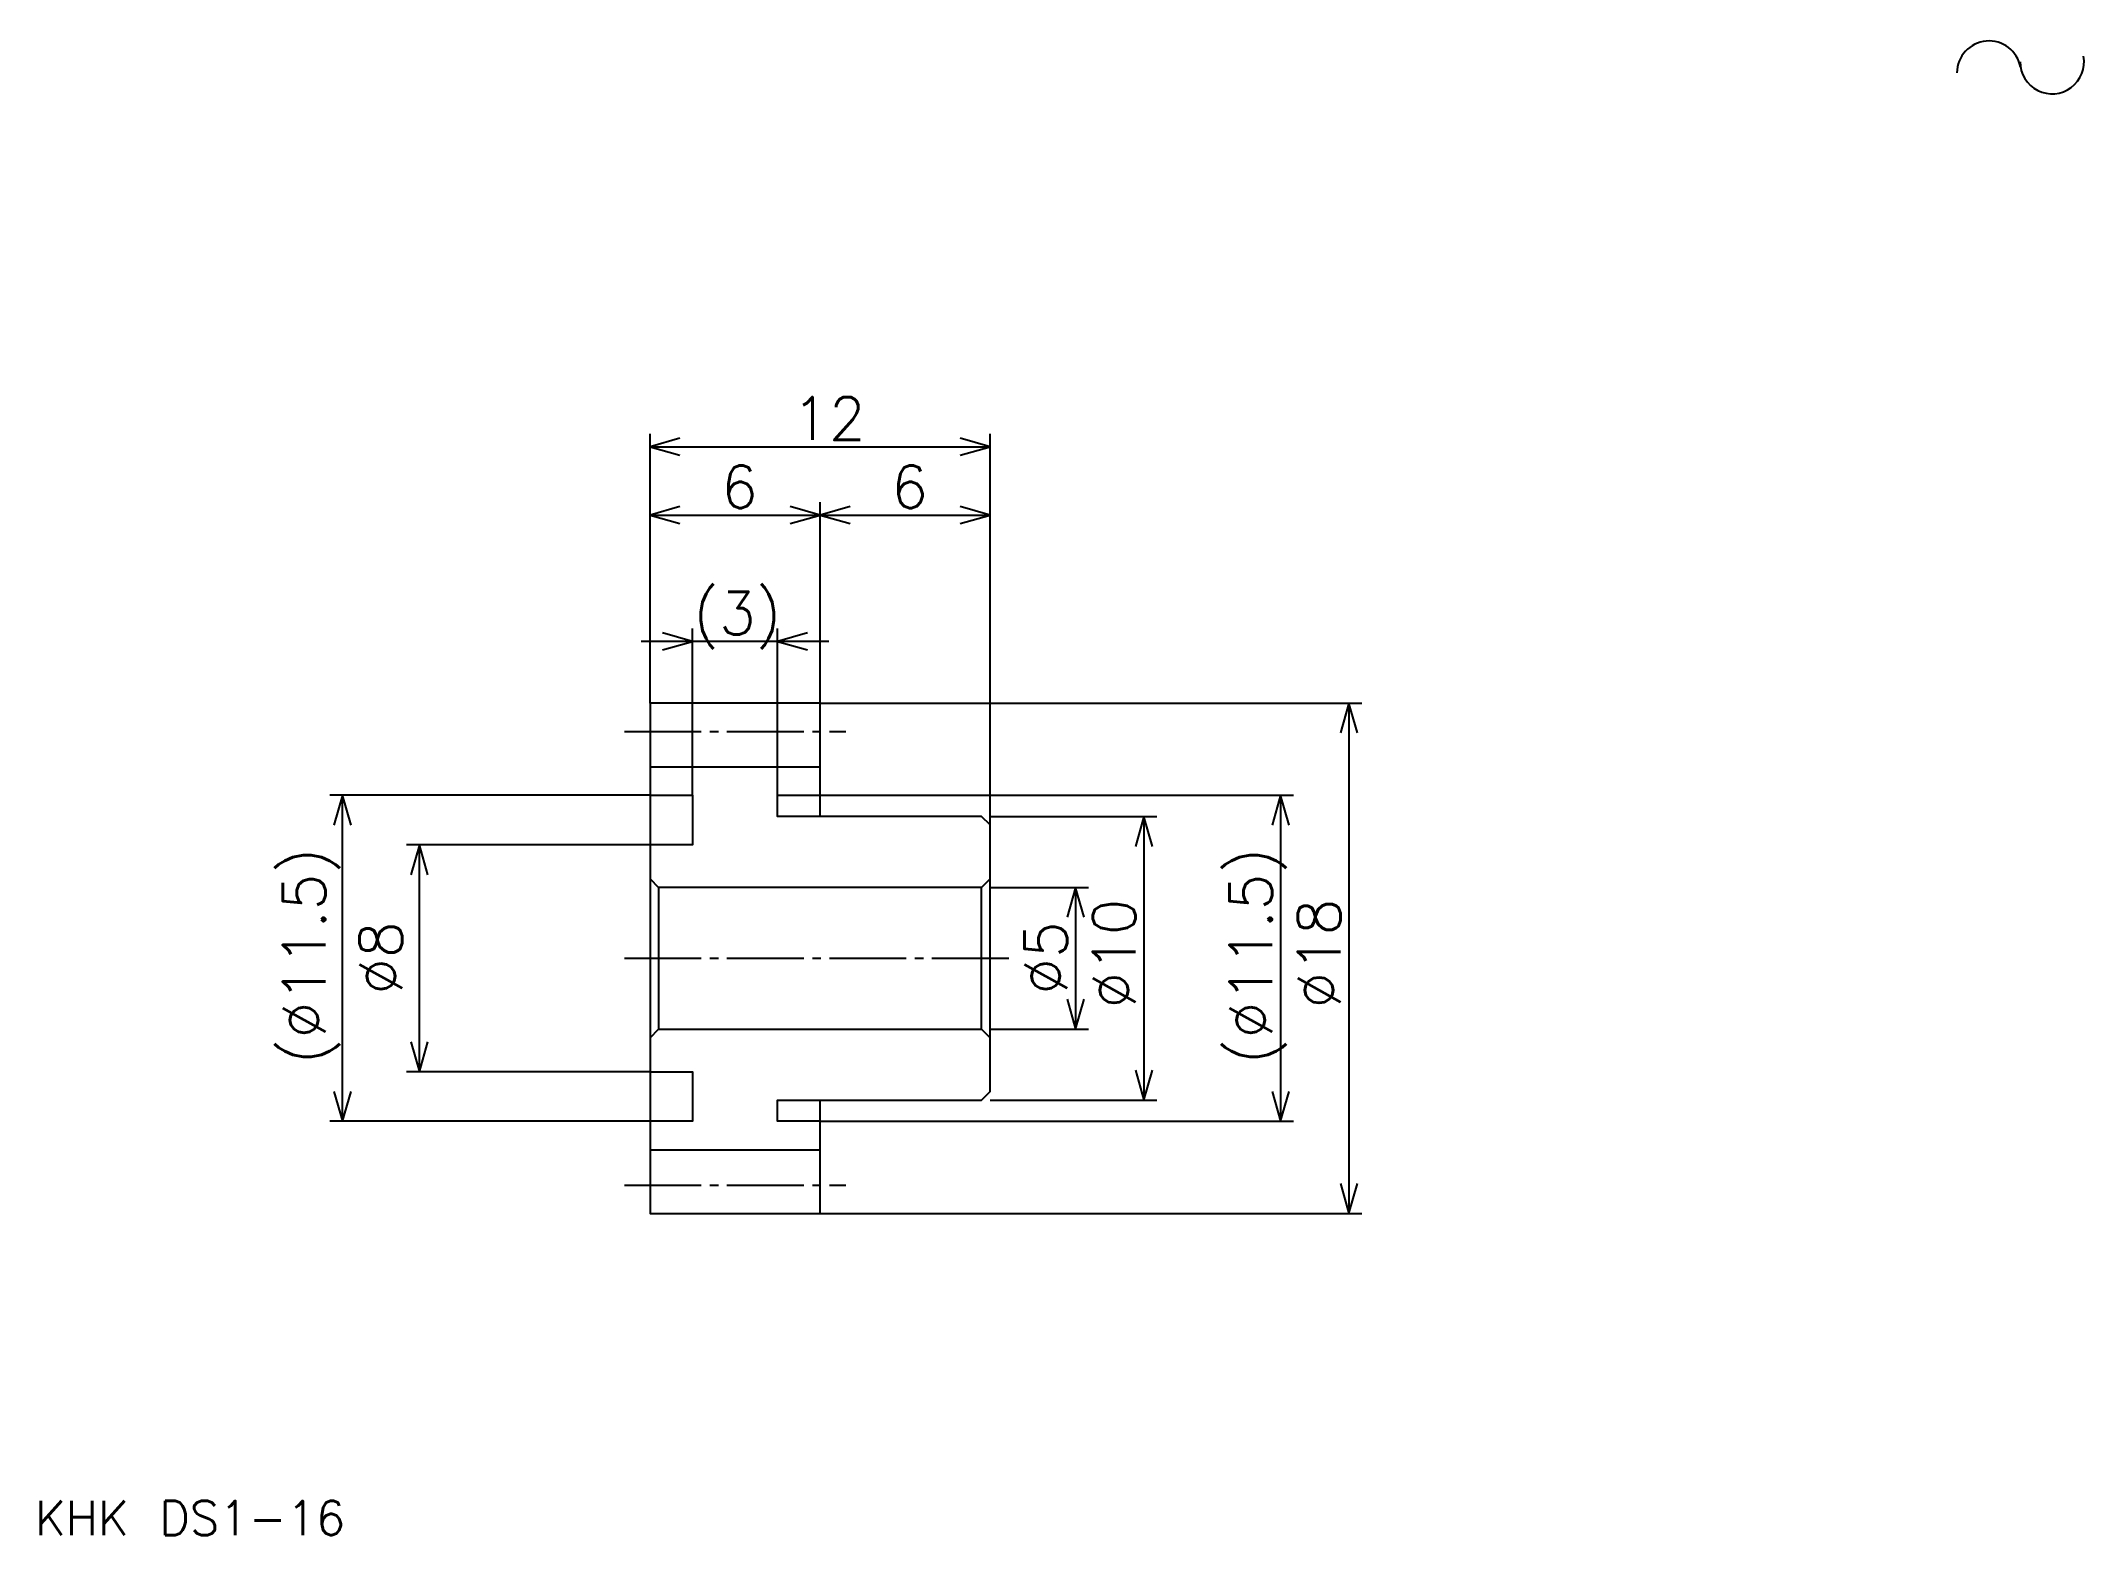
# Model space of a CAD drawing. Extents: x 3.2 to 75.3, y 3.3 to 56.
import ezdxf

# ---------------------------------------------------------------- set-up
doc = ezdxf.new("R2010")
doc.units = 0
doc.linetypes.add('DASHDOT', pattern=[3.616439, 2.712329, -0.30137, 0.30137, -0.30137])
doc.layers.get('0').update_dxf_attribs({"linetype": 'CONTINUOUS'})
doc.layers.add('DASHDOT', color=6, linetype='DASHDOT')
doc.styles.add('KANJI', font='TXT', dxfattribs={"bigfont": 'BIGFONT'})

msp = doc.modelspace()

# ---------------------------------------------------------------- linework, layer by layer
at = {"color": 5}
for p, q in [((24.712328, 32.657536), (24.712328, 42.150688)), ((36.712326, 32.657536), (36.712326, 42.150688)), ((24.712328, 41.698631), (36.712326, 41.698631)), ((30.712328, 32.657536), (30.712328, 39.739727)), ((24.712328, 39.287674), (30.712328, 39.287674)), ((30.712328, 39.287674), (36.712326, 39.287674)), ((31.020546, 34.832191), (24.404108, 34.832191)), ((26.212328, 29.407536), (26.212328, 35.284248)), ((29.212328, 29.407536), (29.212328, 35.284248)), ((29.212328, 29.407536), (29.212328, 32.657536)), ((30.712328, 32.657536), (36.712326, 32.657536)), ((36.712326, 32.657536), (49.821918, 32.657536)), ((36.712326, 28.357536), (36.712326, 32.657536)), ((49.369865, 32.657536), (49.369865, 14.657536)), ((24.712328, 29.407536), (13.410958, 29.407536)), ((13.863013, 17.907536), (13.863013, 29.407536)), ((30.712328, 29.407536), (36.712326, 29.407536)), ((36.712326, 29.407536), (47.410957, 29.407536)), ((46.9589, 29.407536), (46.9589, 17.907536)), ((36.712326, 28.657536), (42.589043, 28.657536)), ((42.136986, 28.657536), (42.136986, 18.657536)), ((24.712328, 27.657536), (16.123287, 27.657536)), ((16.57534, 19.657536), (16.57534, 27.657536)), ((36.712326, 26.157536), (40.178082, 26.157536)), ((39.726028, 26.157536), (39.726028, 21.157536)), ((36.712326, 21.157536), (40.178082, 21.157536)), ((24.712328, 19.657536), (16.123287, 19.657536)), ((36.712326, 18.657536), (42.589043, 18.657536)), ((24.712328, 17.907536), (13.410958, 17.907536)), ((30.712328, 17.907536), (36.712326, 17.907536)), ((36.712326, 17.907536), (47.410957, 17.907536)), ((30.712328, 14.657536), (36.712326, 14.657536)), ((36.712326, 14.657536), (49.821918, 14.657536))]:
    msp.add_line(p, q, dxfattribs=at)
at = {"color": 4}
for p, q in [((24.712328, 30.407536), (30.712328, 30.407536)), ((24.712328, 16.907536), (30.712328, 16.907536))]:
    msp.add_line(p, q, dxfattribs=at)
at = {"color": 5}
for points in [[(25.767122, 42), (24.712328, 41.698631), (25.767122, 41.397263)], [(35.657532, 41.397263), (36.712326, 41.698631), (35.657532, 42)], [(25.767122, 39.589043), (24.712328, 39.287674), (25.767122, 38.986301)], [(29.657534, 38.986301), (30.712328, 39.287674), (29.657534, 39.589043)], [(31.767122, 39.589043), (30.712328, 39.287674), (31.767122, 38.986301)], [(35.657532, 38.986301), (36.712326, 39.287674), (35.657532, 39.589043)], [(25.157534, 34.530823), (26.212328, 34.832191), (25.157534, 35.133564)], [(30.267122, 35.133564), (29.212328, 34.832191), (30.267122, 34.530823)], [(49.671234, 31.602741), (49.369865, 32.657536), (49.068493, 31.602741)], [(14.164383, 28.352741), (13.863013, 29.407536), (13.561644, 28.352741)], [(47.260273, 28.352741), (46.9589, 29.407536), (46.657532, 28.352741)], [(42.438354, 27.602741), (42.136986, 28.657536), (41.835617, 27.602741)], [(16.876711, 26.602741), (16.57534, 27.657536), (16.273972, 26.602741)], [(40.027397, 25.102741), (39.726028, 26.157536), (39.424656, 25.102741)], [(39.424656, 22.21233), (39.726028, 21.157536), (40.027397, 22.21233)], [(16.273972, 20.71233), (16.57534, 19.657536), (16.876711, 20.71233)], [(41.835617, 19.71233), (42.136986, 18.657536), (42.438354, 19.71233)], [(13.561644, 18.96233), (13.863013, 17.907536), (14.164383, 18.96233)], [(46.657532, 18.96233), (46.9589, 17.907536), (47.260273, 18.96233)], [(49.068493, 15.71233), (49.369865, 14.657536), (49.671234, 15.71233)]]:
    msp.add_lwpolyline(points, dxfattribs=at)
at = {"color": 4}
for points in [[(24.712328, 21.157536), (24.712328, 14.657536), (30.712328, 14.657536), (30.712328, 18.657536), (36.412327, 18.657536), (36.712326, 18.957535), (36.712326, 28.357536), (36.412327, 28.657536), (30.712328, 28.657536), (30.712328, 32.657536), (24.712328, 32.657536), (24.712328, 21.157536)], [(30.712328, 28.657536), (30.712328, 32.657536), (24.712328, 32.657536), (24.712328, 21.157536)], [(24.712328, 29.407536), (26.212328, 29.407536), (26.212328, 27.657536), (24.712328, 27.657536)], [(30.712328, 28.657536), (29.212328, 28.657536), (29.212328, 29.407536), (30.712328, 29.407536)], [(36.712326, 18.957535), (36.712326, 28.357536)], [(36.712326, 26.457535), (36.412327, 26.157536), (25.012327, 26.157536), (24.712328, 26.457535), (25.012327, 26.157536), (25.012327, 21.157536)], [(24.712328, 20.857536), (25.012327, 21.157536), (36.412327, 21.157536), (36.712326, 20.857536), (36.412327, 21.157536), (36.412327, 26.157536)], [(24.712328, 21.157536), (24.712328, 14.657536), (30.712328, 14.657536), (30.712328, 18.657536)], [(24.712328, 19.657536), (26.212328, 19.657536), (26.212328, 17.907536), (24.712328, 17.907536)], [(30.712328, 17.907536), (29.212328, 17.907536), (29.212328, 18.657536), (30.712328, 18.657536)]]:
    msp.add_lwpolyline(points, dxfattribs=at)
at = {"color": 7}
for centre, start, end in [((71.952049, 54.879097), 10, 180), ((74.177986, 55.271587), 180, 10)]:
    msp.add_arc(centre, 1.130137, start, end, dxfattribs=at)
at = {"layer": 'DASHDOT', "color": 7}
for p, q in [((23.808218, 31.657536), (31.616438, 31.657536)), ((23.808218, 23.657536), (37.61644, 23.657536)), ((23.808218, 15.657536), (31.616438, 15.657536))]:
    msp.add_line(p, q, dxfattribs=at)

# ---------------------------------------------------------------- texts
at = {"color": 7, "style": 'KANJI'}
for s, height, p in [('12', 1.506849, (29.732876, 41.939728)), ('6', 1.506849, (27.222603, 39.528767)), ('6', 1.506849, (33.222603, 39.528767)), ('(3)', 1.506849, (26.243151, 35.073288)), ('KHK DS1-16', 1.205479, (3.013699, 3.315068))]:
    msp.add_text(s, height=height, dxfattribs=at).set_placement(p)
for s, p in [('(%%c11.5)', (13.260274, 19.928083)), ('(%%c11.5)', (46.657532, 19.928083)), ('%%c10', (41.835617, 21.886988)), ('%%c18', (49.068493, 21.886988)), ('%%c8', (15.972602, 22.376713)), ('%%c5', (39.424656, 22.376713))]:
    msp.add_text(s, height=1.506849, rotation=90, dxfattribs=at).set_placement(p)

doc.saveas('drawing.dxf')
